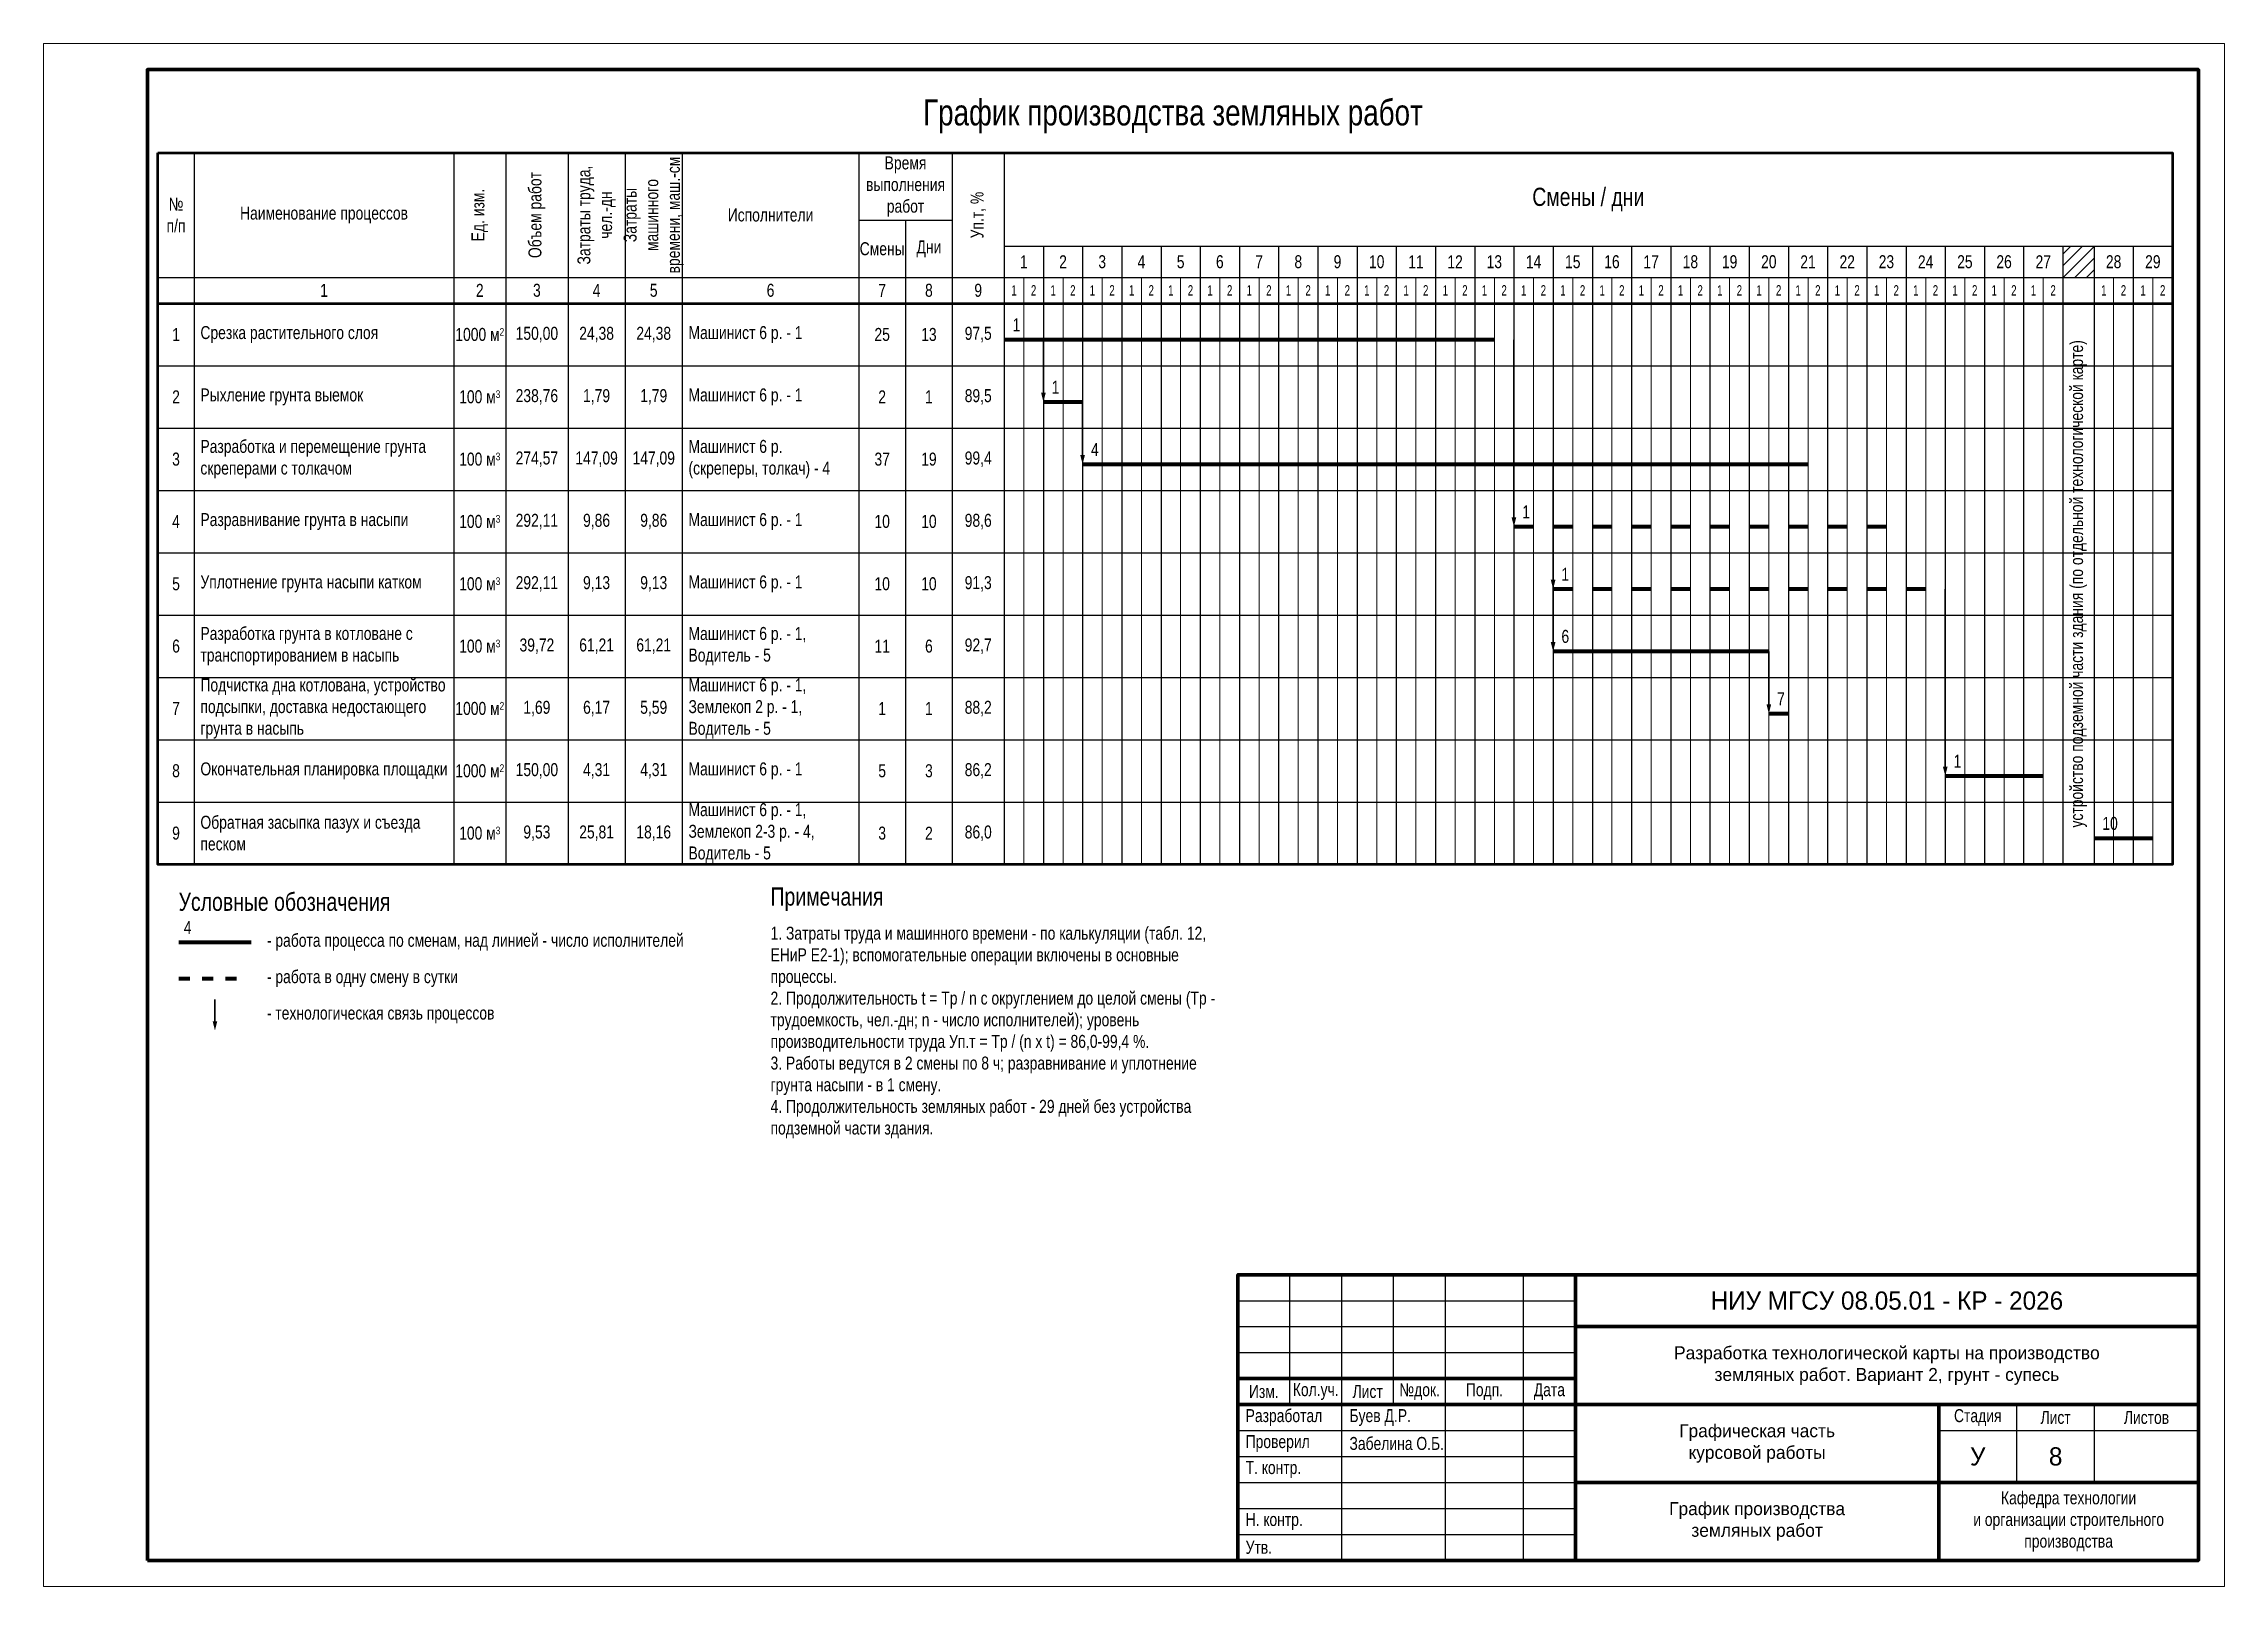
# Paper-space layout 'Лист 8' of a CAD drawing. Header units: metres, sheet in millimetres. Extents: x 0 to 420, y 0 to 297.
import ezdxf

# ---------------------------------------------------------------- set-up
doc = ezdxf.new("R2010")
doc.units = ezdxf.units.M
doc.layers.add('Видовой_экран', color=8, linetype='Continuous', lineweight=13, plot=False)
for name, color, linetype, lineweight in [('Надписи', 7, 'Continuous', 25), ('Перемещения', 7, 'Continuous', 35), ('Профиль', 7, 'Continuous', 50), ('Рамка', 7, 'Continuous', 70), ('Штамп', 7, 'Continuous', 25), ('Штриховка', 8, 'Continuous', 18)]:
    doc.layers.add(name, color=color, linetype=linetype, lineweight=lineweight)
doc.styles.add('ГОСТ тип Б', font='ofont.ru_GOST type B.ttf')

psp = doc.layouts.new('Лист 8')

# ---------------------------------------------------------------- hatches: boundary and pattern name
at = {"layer": 'Штриховка'}
h = psp.add_hatch(dxfattribs=at)
h.set_pattern_fill('ANSI31', scale=0.5)
h.paths.add_polyline_path([(388.9, 258), (394.9, 258), (394.9, 252), (388.9, 252)])

# ---------------------------------------------------------------- linework, layer by layer
at = {"layer": 'Видовой_экран'}
psp.add_lwpolyline([(0, 0), (420, 0), (420, 297), (0, 297)], close=True, dxfattribs=at)
at = {"layer": 'Перемещения'}
for points in [[(192.55, 240), (192.55, 229.8)], [(283.17, 240), (283.17, 205.8)], [(200.1, 228), (200.1, 217.8)], [(290.72, 216), (290.72, 181.8)], [(290.72, 204), (290.72, 193.8)], [(366.24, 192), (366.24, 157.8)], [(332.26, 180), (332.26, 169.8)], [(33, 113), (33, 108.8)]]:
    psp.add_lwpolyline(points, dxfattribs=at)
for points in [[(192.55, 229.8, 0.9, 0, 0), (192.55, 228, 0, 0, 0)], [(200.1, 217.8, 0.9, 0, 0), (200.1, 216, 0, 0, 0)], [(283.17, 205.8, 0.9, 0, 0), (283.17, 204, 0, 0, 0)], [(290.72, 193.8, 0.9, 0, 0), (290.72, 192, 0, 0, 0)], [(290.72, 181.8, 0.9, 0, 0), (290.72, 180, 0, 0, 0)], [(332.26, 169.8, 0.9, 0, 0), (332.26, 168, 0, 0, 0)], [(366.24, 157.8, 0.9, 0, 0), (366.24, 156, 0, 0, 0)], [(33, 108.8, 0.9, 0, 0), (33, 107, 0, 0, 0)]]:
    psp.add_lwpolyline(points, format="xyseb", dxfattribs=at)
at = {"layer": 'Профиль', "const_width": 0.8}
for points in [[(185, 240), (279.4, 240)], [(192.55, 228), (200.1, 228)], [(200.1, 216), (339.81, 216)], [(283.17, 204), (286.95, 204)], [(290.72, 204), (294.5, 204)], [(298.28, 204), (302.05, 204)], [(305.83, 204), (309.6, 204)], [(313.38, 204), (317.16, 204)], [(320.93, 204), (324.71, 204)], [(328.48, 204), (332.26, 204)], [(336.03, 204), (339.81, 204)], [(343.59, 204), (347.36, 204)], [(351.14, 204), (354.91, 204)], [(290.72, 192), (294.5, 192)], [(298.28, 192), (302.05, 192)], [(305.83, 192), (309.6, 192)], [(313.38, 192), (317.16, 192)], [(320.93, 192), (324.71, 192)], [(328.48, 192), (332.26, 192)], [(336.03, 192), (339.81, 192)], [(343.59, 192), (347.36, 192)], [(351.14, 192), (354.91, 192)], [(358.69, 192), (362.47, 192)], [(290.72, 180), (332.26, 180)], [(332.26, 168), (336.03, 168)], [(366.24, 156), (385.12, 156)], [(394.9, 144), (406.22, 144)], [(26, 124), (40, 124)], [(26, 117), (28.2, 117)], [(30.5, 117), (32.7, 117)], [(35, 117), (37.2, 117)]]:
    psp.add_lwpolyline(points, dxfattribs=at)
at = {"layer": 'Рамка'}
psp.add_lwpolyline([(20, 5), (415, 5), (415, 292), (20, 292)], close=True, dxfattribs=at)
at = {"layer": 'Штамп', "lineweight": 25}
for p, q in [((29, 276), (29, 139)), ((79, 276), (79, 139)), ((89, 276), (89, 139)), ((101, 276), (101, 139)), ((112, 276), (112, 139)), ((123, 276), (123, 139)), ((157, 276), (157, 139)), ((175, 276), (175, 139)), ((185, 276), (185, 139)), ((157, 263), (175, 263)), ((166, 263), (166, 139)), ((185, 258), (410, 258)), ((185, 258), (185, 139)), ((192.55, 258), (192.55, 139)), ((200.1, 258), (200.1, 139)), ((207.66, 258), (207.66, 139)), ((215.21, 258), (215.21, 139)), ((222.76, 258), (222.76, 139)), ((230.31, 258), (230.31, 139)), ((237.86, 258), (237.86, 139)), ((245.41, 258), (245.41, 139)), ((252.97, 258), (252.97, 139)), ((260.52, 258), (260.52, 139)), ((268.07, 258), (268.07, 139)), ((275.62, 258), (275.62, 139)), ((283.17, 258), (283.17, 139)), ((290.72, 258), (290.72, 139)), ((298.28, 258), (298.28, 139)), ((305.83, 258), (305.83, 139)), ((313.38, 258), (313.38, 139)), ((320.93, 258), (320.93, 139)), ((328.48, 258), (328.48, 139)), ((336.03, 258), (336.03, 139)), ((343.59, 258), (343.59, 139)), ((351.14, 258), (351.14, 139)), ((358.69, 258), (358.69, 139)), ((366.24, 258), (366.24, 139)), ((373.79, 258), (373.79, 139)), ((381.34, 258), (381.34, 139)), ((388.9, 258), (388.9, 139)), ((394.9, 258), (394.9, 139)), ((402.45, 258), (402.45, 139)), ((22, 252), (185, 252)), ((185, 252), (410, 252)), ((22, 247), (410, 247)), ((22, 235), (410, 235)), ((22, 223), (410, 223)), ((22, 211), (410, 211)), ((22, 199), (410, 199)), ((22, 187), (410, 187)), ((22, 175), (410, 175)), ((22, 163), (410, 163)), ((22, 151), (410, 151)), ((22, 139), (410, 139)), ((240, 35), (240, 60)), ((250, 5), (250, 60)), ((260, 35), (260, 60)), ((270, 5), (270, 60)), ((285, 5), (285, 60)), ((230, 55), (295, 55)), ((230, 50), (295, 50)), ((230, 45), (295, 45)), ((380, 20), (380, 35)), ((395, 20), (395, 35)), ((230, 30), (295, 30)), ((365, 30), (415, 30)), ((230, 25), (295, 25)), ((230, 20), (295, 20)), ((230, 15), (295, 15)), ((230, 10), (295, 10))]:
    psp.add_line(p, q, dxfattribs=at)
at = {"layer": 'Штамп', "lineweight": 13}
for p, q in [((188.78, 252), (188.78, 139)), ((196.33, 252), (196.33, 139)), ((203.88, 252), (203.88, 139)), ((211.43, 252), (211.43, 139)), ((218.98, 252), (218.98, 139)), ((226.53, 252), (226.53, 139)), ((234.09, 252), (234.09, 139)), ((241.64, 252), (241.64, 139)), ((249.19, 252), (249.19, 139)), ((256.74, 252), (256.74, 139)), ((264.29, 252), (264.29, 139)), ((271.84, 252), (271.84, 139)), ((279.4, 252), (279.4, 139)), ((286.95, 252), (286.95, 139)), ((294.5, 252), (294.5, 139)), ((302.05, 252), (302.05, 139)), ((309.6, 252), (309.6, 139)), ((317.16, 252), (317.16, 139)), ((324.71, 252), (324.71, 139)), ((332.26, 252), (332.26, 139)), ((339.81, 252), (339.81, 139)), ((347.36, 252), (347.36, 139)), ((354.91, 252), (354.91, 139)), ((362.47, 252), (362.47, 139)), ((370.02, 252), (370.02, 139)), ((377.57, 252), (377.57, 139)), ((385.12, 252), (385.12, 139)), ((398.67, 252), (398.67, 139)), ((406.22, 252), (406.22, 139))]:
    psp.add_line(p, q, dxfattribs=at)
at = {"layer": 'Штамп', "lineweight": 50}
psp.add_line((22, 247), (410, 247), dxfattribs=at)
at = {"layer": 'Штамп', "lineweight": 70}
for p, q in [((295, 5), (295, 60)), ((295, 50), (415, 50)), ((230, 40), (295, 40)), ((230, 35), (295, 35)), ((295, 35), (415, 35)), ((365, 5), (365, 35)), ((295, 20), (415, 20))]:
    psp.add_line(p, q, dxfattribs=at)
at = {"layer": 'Штамп', "lineweight": 50}
psp.add_lwpolyline([(22, 276), (410, 276), (410, 139), (22, 139)], close=True, dxfattribs=at)
at = {"layer": 'Штамп', "lineweight": 70}
psp.add_lwpolyline([(230, 5), (415, 5), (415, 60), (230, 60)], close=True, dxfattribs=at)

# ---------------------------------------------------------------- texts
at = {"layer": 'Надписи', "style": 'ГОСТ тип Б'}
for s, insert, char_height, attachment_point in [('\\W0.8;График производства земляных работ', (217.5, 283), 5, 5), ('\\W0.8;Смены / дни', (297.5, 267), 3.5, 5), ('\\W0.8;Смены', (161.5, 257.5), 2.5, 5), ('\\W0.8;Дни', (170.5, 257.5), 2.5, 5), ('\\W0.8;1', (188.78, 255), 2.5, 5), ('\\W0.8;2', (196.33, 255), 2.5, 5), ('\\W0.8;3', (203.88, 255), 2.5, 5), ('\\W0.8;4', (211.43, 255), 2.5, 5), ('\\W0.8;5', (218.98, 255), 2.5, 5), ('\\W0.8;6', (226.53, 255), 2.5, 5), ('\\W0.8;7', (234.09, 255), 2.5, 5), ('\\W0.8;8', (241.64, 255), 2.5, 5), ('\\W0.8;9', (249.19, 255), 2.5, 5), ('\\W0.8;10', (256.74, 255), 2.5, 5), ('\\W0.8;11', (264.29, 255), 2.5, 5), ('\\W0.8;12', (271.84, 255), 2.5, 5), ('\\W0.8;13', (279.4, 255), 2.5, 5), ('\\W0.8;14', (286.95, 255), 2.5, 5), ('\\W0.8;15', (294.5, 255), 2.5, 5), ('\\W0.8;16', (302.05, 255), 2.5, 5), ('\\W0.8;17', (309.6, 255), 2.5, 5), ('\\W0.8;18', (317.16, 255), 2.5, 5), ('\\W0.8;19', (324.71, 255), 2.5, 5), ('\\W0.8;20', (332.26, 255), 2.5, 5), ('\\W0.8;21', (339.81, 255), 2.5, 5), ('\\W0.8;22', (347.36, 255), 2.5, 5), ('\\W0.8;23', (354.91, 255), 2.5, 5), ('\\W0.8;24', (362.47, 255), 2.5, 5), ('\\W0.8;25', (370.02, 255), 2.5, 5), ('\\W0.8;26', (377.57, 255), 2.5, 5), ('\\W0.8;27', (385.12, 255), 2.5, 5), ('\\W0.8;28', (398.67, 255), 2.5, 5), ('\\W0.8;29', (406.22, 255), 2.5, 5), ('\\W0.8;1', (54, 249.5), 2.5, 5), ('\\W0.8;2', (84, 249.5), 2.5, 5), ('\\W0.8;3', (95, 249.5), 2.5, 5), ('\\W0.8;4', (106.5, 249.5), 2.5, 5), ('\\W0.8;5', (117.5, 249.5), 2.5, 5), ('\\W0.8;6', (140, 249.5), 2.5, 5), ('\\W0.8;7', (161.5, 249.5), 2.5, 5), ('\\W0.8;8', (170.5, 249.5), 2.5, 5), ('\\W0.8;9', (180, 249.5), 2.5, 5), ('\\W0.7;1', (186.89, 249.5), 2, 5), ('\\W0.7;2', (190.66, 249.5), 2, 5), ('\\W0.7;1', (194.44, 249.5), 2, 5), ('\\W0.7;2', (198.22, 249.5), 2, 5), ('\\W0.7;1', (201.99, 249.5), 2, 5), ('\\W0.7;2', (205.77, 249.5), 2, 5), ('\\W0.7;1', (209.54, 249.5), 2, 5), ('\\W0.7;2', (213.32, 249.5), 2, 5), ('\\W0.7;1', (217.09, 249.5), 2, 5), ('\\W0.7;2', (220.87, 249.5), 2, 5), ('\\W0.7;1', (224.65, 249.5), 2, 5), ('\\W0.7;2', (228.42, 249.5), 2, 5), ('\\W0.7;1', (232.2, 249.5), 2, 5), ('\\W0.7;2', (235.97, 249.5), 2, 5), ('\\W0.7;1', (239.75, 249.5), 2, 5), ('\\W0.7;2', (243.53, 249.5), 2, 5), ('\\W0.7;1', (247.3, 249.5), 2, 5), ('\\W0.7;2', (251.08, 249.5), 2, 5), ('\\W0.7;1', (254.85, 249.5), 2, 5), ('\\W0.7;2', (258.63, 249.5), 2, 5), ('\\W0.7;1', (262.41, 249.5), 2, 5), ('\\W0.7;2', (266.18, 249.5), 2, 5), ('\\W0.7;1', (269.96, 249.5), 2, 5), ('\\W0.7;2', (273.73, 249.5), 2, 5), ('\\W0.7;1', (277.51, 249.5), 2, 5), ('\\W0.7;2', (281.28, 249.5), 2, 5), ('\\W0.7;1', (285.06, 249.5), 2, 5), ('\\W0.7;2', (288.84, 249.5), 2, 5), ('\\W0.7;1', (292.61, 249.5), 2, 5), ('\\W0.7;2', (296.39, 249.5), 2, 5), ('\\W0.7;1', (300.16, 249.5), 2, 5), ('\\W0.7;2', (303.94, 249.5), 2, 5), ('\\W0.7;1', (307.72, 249.5), 2, 5), ('\\W0.7;2', (311.49, 249.5), 2, 5), ('\\W0.7;1', (315.27, 249.5), 2, 5), ('\\W0.7;2', (319.04, 249.5), 2, 5), ('\\W0.7;1', (322.82, 249.5), 2, 5), ('\\W0.7;2', (326.59, 249.5), 2, 5), ('\\W0.7;1', (330.37, 249.5), 2, 5), ('\\W0.7;2', (334.15, 249.5), 2, 5), ('\\W0.7;1', (337.92, 249.5), 2, 5), ('\\W0.7;2', (341.7, 249.5), 2, 5), ('\\W0.7;1', (345.47, 249.5), 2, 5), ('\\W0.7;2', (349.25, 249.5), 2, 5), ('\\W0.7;1', (353.03, 249.5), 2, 5), ('\\W0.7;2', (356.8, 249.5), 2, 5), ('\\W0.7;1', (360.58, 249.5), 2, 5), ('\\W0.7;2', (364.35, 249.5), 2, 5), ('\\W0.7;1', (368.13, 249.5), 2, 5), ('\\W0.7;2', (371.91, 249.5), 2, 5), ('\\W0.7;1', (375.68, 249.5), 2, 5), ('\\W0.7;2', (379.46, 249.5), 2, 5), ('\\W0.7;1', (383.23, 249.5), 2, 5), ('\\W0.7;2', (387.01, 249.5), 2, 5), ('\\W0.7;1', (396.78, 249.5), 2, 5), ('\\W0.7;2', (400.56, 249.5), 2, 5), ('\\W0.7;1', (404.34, 249.5), 2, 5), ('\\W0.7;2', (408.11, 249.5), 2, 5), ('\\W0.8;1', (186.6, 241.6), 2.5, 7), ('\\W0.8;1', (25.5, 241), 2.5, 5), ('\\W0.8;1000 м{\\H0.6x;\\A2;2}', (84, 241), 2.5, 5), ('\\W0.8;150,00', (95, 241), 2.5, 5), ('\\W0.8;24,38', (106.5, 241), 2.5, 5), ('\\W0.8;24,38', (117.5, 241), 2.5, 5), ('\\W0.8;25', (161.5, 241), 2.5, 5), ('\\W0.8;13', (170.5, 241), 2.5, 5), ('\\W0.8;97,5', (180, 241), 2.5, 5), ('\\W0.8;1', (194.15, 229.6), 2.5, 7), ('\\W0.8;2', (25.5, 229), 2.5, 5), ('\\W0.8;100 м{\\H0.6x;\\A2;3}', (84, 229), 2.5, 5), ('\\W0.8;238,76', (95, 229), 2.5, 5), ('\\W0.8;1,79', (106.5, 229), 2.5, 5), ('\\W0.8;1,79', (117.5, 229), 2.5, 5), ('\\W0.8;2', (161.5, 229), 2.5, 5), ('\\W0.8;1', (170.5, 229), 2.5, 5), ('\\W0.8;89,5', (180, 229), 2.5, 5), ('\\W0.8;274,57', (95, 217), 2.5, 5), ('\\W0.8;147,09', (106.5, 217), 2.5, 5), ('\\W0.8;147,09', (117.5, 217), 2.5, 5), ('\\W0.8;99,4', (180, 217), 2.5, 5), ('\\W0.8;4', (201.7, 217.6), 2.5, 7), ('\\W0.8;3', (25.5, 217), 2.5, 5), ('\\W0.8;100 м{\\H0.6x;\\A2;3}', (84, 217), 2.5, 5), ('\\W0.8;37', (161.5, 217), 2.5, 5), ('\\W0.8;19', (170.5, 217), 2.5, 5), ('\\W0.8;4', (25.5, 205), 2.5, 5), ('\\W0.8;100 м{\\H0.6x;\\A2;3}', (84, 205), 2.5, 5), ('\\W0.8;292,11', (95, 205), 2.5, 5), ('\\W0.8;9,86', (106.5, 205), 2.5, 5), ('\\W0.8;9,86', (117.5, 205), 2.5, 5), ('\\W0.8;10', (161.5, 205), 2.5, 5), ('\\W0.8;10', (170.5, 205), 2.5, 5), ('\\W0.8;98,6', (180, 205), 2.5, 5), ('\\W0.8;1', (284.77, 205.6), 2.5, 7), ('\\W0.8;5', (25.5, 193), 2.5, 5), ('\\W0.8;100 м{\\H0.6x;\\A2;3}', (84, 193), 2.5, 5), ('\\W0.8;292,11', (95, 193), 2.5, 5), ('\\W0.8;9,13', (106.5, 193), 2.5, 5), ('\\W0.8;9,13', (117.5, 193), 2.5, 5), ('\\W0.8;10', (161.5, 193), 2.5, 5), ('\\W0.8;10', (170.5, 193), 2.5, 5), ('\\W0.8;91,3', (180, 193), 2.5, 5), ('\\W0.8;1', (292.32, 193.6), 2.5, 7), ('\\W0.8;6', (25.5, 181), 2.5, 5), ('\\W0.8;100 м{\\H0.6x;\\A2;3}', (84, 181), 2.5, 5), ('\\W0.8;39,72', (95, 181), 2.5, 5), ('\\W0.8;61,21', (106.5, 181), 2.5, 5), ('\\W0.8;61,21', (117.5, 181), 2.5, 5), ('\\W0.8;11', (161.5, 181), 2.5, 5), ('\\W0.8;6', (170.5, 181), 2.5, 5), ('\\W0.8;92,7', (180, 181), 2.5, 5), ('\\W0.8;6', (292.32, 181.6), 2.5, 7), ('\\W0.8;7', (25.5, 169), 2.5, 5), ('\\W0.8;1000 м{\\H0.6x;\\A2;2}', (84, 169), 2.5, 5), ('\\W0.8;1,69', (95, 169), 2.5, 5), ('\\W0.8;6,17', (106.5, 169), 2.5, 5), ('\\W0.8;5,59', (117.5, 169), 2.5, 5), ('\\W0.8;1', (161.5, 169), 2.5, 5), ('\\W0.8;1', (170.5, 169), 2.5, 5), ('\\W0.8;88,2', (180, 169), 2.5, 5), ('\\W0.8;7', (333.86, 169.6), 2.5, 7), ('\\W0.8;1', (367.84, 157.6), 2.5, 7), ('\\W0.8;8', (25.5, 157), 2.5, 5), ('\\W0.8;1000 м{\\H0.6x;\\A2;2}', (84, 157), 2.5, 5), ('\\W0.8;150,00', (95, 157), 2.5, 5), ('\\W0.8;4,31', (106.5, 157), 2.5, 5), ('\\W0.8;4,31', (117.5, 157), 2.5, 5), ('\\W0.8;5', (161.5, 157), 2.5, 5), ('\\W0.8;3', (170.5, 157), 2.5, 5), ('\\W0.8;86,2', (180, 157), 2.5, 5), ('\\W0.8;10', (396.5, 145.6), 2.5, 7), ('\\W0.8;9', (25.5, 145), 2.5, 5), ('\\W0.8;100 м{\\H0.6x;\\A2;3}', (84, 145), 2.5, 5), ('\\W0.8;9,53', (95, 145), 2.5, 5), ('\\W0.8;25,81', (106.5, 145), 2.5, 5), ('\\W0.8;18,16', (117.5, 145), 2.5, 5), ('\\W0.8;3', (161.5, 145), 2.5, 5), ('\\W0.8;2', (170.5, 145), 2.5, 5), ('\\W0.8;86,0', (180, 145), 2.5, 5), ('\\W0.8;Примечания', (140, 130), 3.5, 7), ('\\W0.8;Условные обозначения', (26, 130), 3.5, 7), ('\\W0.8;4', (27, 125.6), 2.5, 7), ('\\W0.8;- работа процесса по сменам, над линией - число исполнителей', (43, 124), 2.5, 4), ('\\W0.8;- работа в одну смену в сутки', (43, 117), 2.5, 4), ('\\W0.8;- технологическая связь процессов', (43, 110), 2.5, 4)]:
    psp.add_mtext(s, dxfattribs=dict(at, insert=insert, char_height=char_height, attachment_point=attachment_point))
at = {"layer": 'Надписи', "char_height": 2.5, "attachment_point": 5, "rotation": 90, "style": 'ГОСТ тип Б'}
for s, insert, width in [('\\W0.8;Затраты труда, чел.-дн', (106.5, 264), 23), ('\\W0.8;Затраты машинного времени, маш.-см', (117.5, 264), 23), ('\\W0.8;Ед. изм.', (84, 264), 23), ('\\W0.8;Объем работ', (95, 264), 23), ('\\W0.8;Уп.т, %', (180, 264), 23), ('\\W0.8;устройство подземной части здания (по отдельной технологической карте)', (391.9, 193), 104)]:
    psp.add_mtext(s, dxfattribs=dict(at, insert=insert, width=width))
at = {"layer": 'Надписи', "char_height": 2.5, "style": 'ГОСТ тип Б'}
for s, insert, width, attachment_point in [('\\W0.8;Время выполнения работ', (166, 269.5), 17, 5), ('\\W0.8;№ п/п', (25.5, 264), 6, 5), ('\\W0.8;Наименование процессов', (54, 264), 49, 5), ('\\W0.8;Исполнители', (140, 264), 33, 5), ('\\W0.8;Срезка растительного слоя', (30.2, 241), 48, 4), ('\\W0.8;Машинист 6 р. - 1', (124.2, 241), 32, 4), ('\\W0.8;Рыхление грунта выемок', (30.2, 229), 48, 4), ('\\W0.8;Машинист 6 р. - 1', (124.2, 229), 32, 4), ('\\W0.8;Разработка и перемещение грунта скреперами с толкачом', (30.2, 217), 48, 4), ('\\W0.8;Машинист 6 р. (скреперы, толкач) - 4', (124.2, 217), 32, 4), ('\\W0.8;Разравнивание грунта в насыпи', (30.2, 205), 48, 4), ('\\W0.8;Машинист 6 р. - 1', (124.2, 205), 32, 4), ('\\W0.8;Уплотнение грунта насыпи катком', (30.2, 193), 48, 4), ('\\W0.8;Машинист 6 р. - 1', (124.2, 193), 32, 4), ('\\W0.8;Разработка грунта в котловане с транспортированием в насыпь', (30.2, 181), 48, 4), ('\\W0.8;Машинист 6 р. - 1, Водитель - 5', (124.2, 181), 32, 4), ('\\W0.8;Подчистка дна котлована, устройство подсыпки, доставка недостающего грунта в насыпь', (30.2, 169), 48, 4), ('\\W0.8;Машинист 6 р. - 1, Землекоп 2 р. - 1, Водитель - 5', (124.2, 169), 32, 4), ('\\W0.8;Окончательная планировка площадки', (30.2, 157), 48, 4), ('\\W0.8;Машинист 6 р. - 1', (124.2, 157), 32, 4), ('\\W0.8;Обратная засыпка пазух и съезда песком', (30.2, 145), 48, 4), ('\\W0.8;Машинист 6 р. - 1, Землекоп 2-3 р. - 4, Водитель - 5', (124.2, 145), 32, 4), ('\\W0.8;1. Затраты труда и машинного времени - по калькуляции (табл. 12, ЕНиР Е2-1); вспомогательные операции включены в основные процессы.\\P2. Продолжительность t = Тр / n с округлением до целой смены (Тр - трудоемкость, чел.-дн; n - число исполнителей); уровень производительности труда Уп.т = Тр / (n х t) = 86,0-99,4 %.\\P3. Работы ведутся в 2 смены по 8 ч; разравнивание и уплотнение грунта насыпи - в 1 смену.\\P4. Продолжительность земляных работ - 29 дней без устройства подземной части здания.', (140, 127), 88, 1)]:
    psp.add_mtext(s, dxfattribs=dict(at, insert=insert, width=width, attachment_point=attachment_point))
at = {"layer": 'Штамп', "style": 'ГОСТ тип Б'}
for s, insert, char_height, attachment_point in [('НИУ МГСУ 08.05.01 - КР - 2026', (355, 55), 3.5, 5), ('\\W0.8;Изм.', (235, 37.5), 2.5, 5), ('\\W0.8;Кол.уч.', (245, 37.5), 2.5, 5), ('\\W0.8;Лист', (255, 37.5), 2.5, 5), ('\\W0.8;№док.', (265, 37.5), 2.5, 5), ('\\W0.8;Подп.', (277.5, 37.5), 2.5, 5), ('\\W0.8;Дата', (290, 37.5), 2.5, 5), ('\\W0.8;Разработал', (231.5, 32.5), 2.5, 4), ('\\W0.8;Буев Д.Р.', (251.5, 32.5), 2.5, 4), ('\\W0.8;Стадия', (372.5, 32.5), 2.5, 5), ('\\W0.8;Лист', (387.5, 32.5), 2.5, 5), ('\\W0.8;Листов', (405, 32.5), 2.5, 5), ('\\W0.8;Проверил', (231.5, 27.5), 2.5, 4), ('\\W0.8;Забелина О.Б.', (251.5, 27.5), 2.5, 4), ('У', (372.5, 25), 3.5, 5), ('8', (387.5, 25), 3.5, 5), ('\\W0.8;Т. контр.', (231.5, 22.5), 2.5, 4), ('\\W0.8;', (251.5, 22.5), 2.5, 4), ('\\W0.8;', (231.5, 17.5), 2.5, 4), ('\\W0.8;', (251.5, 17.5), 2.5, 4), ('\\W0.8;Н. контр.', (231.5, 12.5), 2.5, 4), ('\\W0.8;Утв.', (231.5, 7.5), 2.5, 4), ('\\W0.8;', (251.5, 12.5), 2.5, 4), ('\\W0.8;', (251.5, 7.5), 2.5, 4)]:
    psp.add_mtext(s, dxfattribs=dict(at, insert=insert, char_height=char_height, attachment_point=attachment_point))
at = {"layer": 'Штамп', "char_height": 2.5, "attachment_point": 5, "style": 'ГОСТ тип Б'}
for s, insert, width in [('Разработка технологической карты на производство\\Pземляных работ. Вариант 2, грунт - супесь', (355, 42.5), 115), ('Графическая часть\\Pкурсовой работы', (330, 27.5), 66), ('\\W0.8;Кафедра технологии\\Pи организации строительного\\Pпроизводства', (390, 12.5), 48), ('График производства\\Pземляных работ', (330, 12.5), 68)]:
    psp.add_mtext(s, dxfattribs=dict(at, insert=insert, width=width))

doc.saveas('drawing.dxf')
